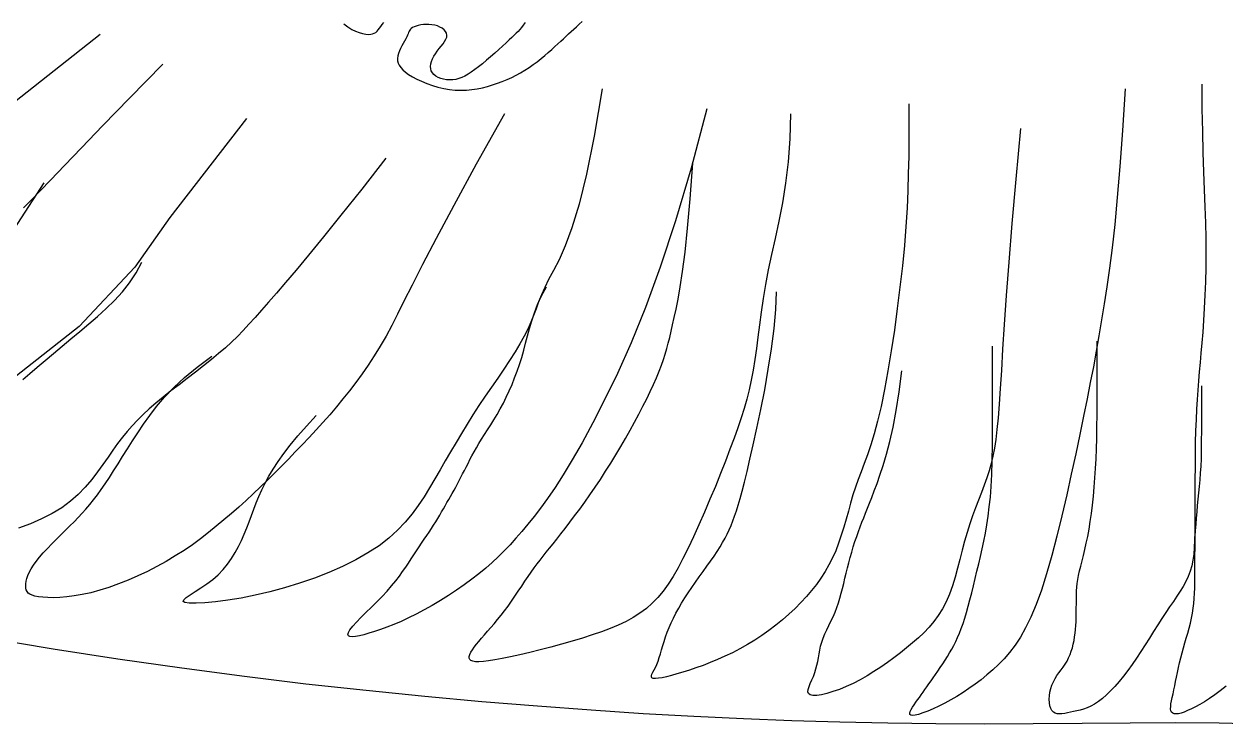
# Model space of a CAD drawing. Extents: x 438 to 4679, y 3545 to 7651.
# Drawn here: x 1321.4 to 1458.9, y 6093.9 to 6174 of the extents above; entities that cross this region are included whole.
import ezdxf

# ---------------------------------------------------------------- set-up
doc = ezdxf.new("R2010")
doc.units = 0
doc.header["$MEASUREMENT"] = 0
for name, color, linetype in [('3', 3, 'CONTINUOUS'), ('4', 4, 'CONTINUOUS'), ('7', 7, 'CONTINUOUS')]:
    doc.layers.add(name, color=color, linetype=linetype)

# ---------------------------------------------------------------- blocks, each defined once
blk = doc.blocks.new('风筝-01')
at = {"layer": '3'}
for points in [[(4.7019, 5.3558), (4.706, 5.3514), (4.7101, 5.3478), (4.7141, 5.3451), (4.718, 5.343), (4.7216, 5.3415), (4.7249, 5.3407), (4.7277, 5.3403), (4.7301, 5.3405), (4.7321, 5.3411), (4.7339, 5.3421), (4.7354, 5.3434), (4.7368, 5.3452), (4.7381, 5.3472), (4.7394, 5.3495), (4.7408, 5.3521), (4.7422, 5.3549), (4.7438, 5.3579)], [(4.8928, 5.3578), (4.8908, 5.354), (4.889, 5.3506), (4.8872, 5.3476), (4.8854, 5.3448), (4.8835, 5.342), (4.8813, 5.3391), (4.8789, 5.3358), (4.876, 5.3321), (4.8727, 5.3279), (4.869, 5.3231), (4.865, 5.318), (4.8608, 5.3126), (4.8564, 5.3073), (4.8521, 5.302), (4.8478, 5.2969), (4.8437, 5.2922), (4.8398, 5.2881), (4.8361, 5.2844), (4.8327, 5.2813), (4.8293, 5.2786), (4.8261, 5.2765), (4.8229, 5.2749), (4.8197, 5.2737), (4.8165, 5.2731), (4.8133, 5.2729), (4.81, 5.2732), (4.8069, 5.2739), (4.8039, 5.275), (4.8012, 5.2766), (4.7987, 5.2785), (4.7967, 5.2808), (4.7951, 5.2834), (4.794, 5.2863), (4.7934, 5.2895), (4.7933, 5.2929), (4.7936, 5.2965), (4.7943, 5.3002), (4.7954, 5.304), (4.7967, 5.3079), (4.7984, 5.3117), (4.8003, 5.3155), (4.8023, 5.3193), (4.8044, 5.3229), (4.8063, 5.3265), (4.808, 5.3299), (4.8094, 5.3332), (4.8102, 5.3364), (4.8105, 5.3394), (4.8101, 5.3423), (4.8091, 5.3449), (4.8075, 5.3473), (4.8055, 5.3495), (4.8031, 5.3513), (4.8004, 5.3529), (4.7976, 5.3541), (4.7946, 5.3548), (4.7915, 5.3552), (4.7885, 5.3553), (4.7856, 5.355), (4.7829, 5.3544), (4.7803, 5.3537), (4.7779, 5.3527), (4.7759, 5.3516), (4.7742, 5.3505), (4.7729, 5.3493), (4.7719, 5.348), (4.7712, 5.3467), (4.7706, 5.3451), (4.7701, 5.3434), (4.7696, 5.3414), (4.769, 5.3392), (4.7681, 5.3366), (4.7671, 5.3337), (4.7658, 5.3305), (4.7644, 5.3271), (4.763, 5.3234), (4.7616, 5.3197), (4.7604, 5.3159), (4.7594, 5.3121), (4.7587, 5.3084), (4.7584, 5.3048), (4.7585, 5.3013), (4.7591, 5.2979), (4.7602, 5.2945), (4.7618, 5.2912), (4.764, 5.2878), (4.7667, 5.2845), (4.7701, 5.2811), (4.7741, 5.2776), (4.7787, 5.2741), (4.7838, 5.2708), (4.7893, 5.2676), (4.7951, 5.2647), (4.801, 5.2622), (4.8071, 5.2602), (4.8131, 5.2587), (4.8191, 5.2578), (4.825, 5.2575), (4.8309, 5.2578), (4.8366, 5.2585), (4.8422, 5.2597), (4.8478, 5.2613), (4.8532, 5.2632), (4.8585, 5.2654), (4.8637, 5.2678), (4.8688, 5.2704), (4.8738, 5.2733), (4.8787, 5.2764), (4.8834, 5.2798), (4.8881, 5.2834), (4.8926, 5.2872), (4.897, 5.2912), (4.9013, 5.2955), (4.9055, 5.2999), (4.9096, 5.3045), (4.9135, 5.309), (4.9172, 5.3136), (4.9208, 5.3181), (4.9242, 5.3224), (4.9274, 5.3265), (4.9303, 5.3304), (4.9332, 5.334), (4.9359, 5.3376), (4.9386, 5.341), (4.9412, 5.3445), (4.944, 5.348), (4.9468, 5.3517), (4.9498, 5.3556), (4.9529, 5.3597)], [(5.6312, 4.3736), (5.6251, 4.3667), (5.6193, 4.3606), (5.6138, 4.3552), (5.6085, 4.3504), (5.6036, 4.3464), (5.599, 4.3429), (5.5947, 4.3399), (5.5907, 4.3374), (5.5871, 4.3353), (5.5839, 4.3338), (5.581, 4.3328), (5.5786, 4.3324), (5.5766, 4.3327), (5.575, 4.3335), (5.5738, 4.335), (5.5731, 4.3372), (5.5728, 4.34), (5.5729, 4.3434), (5.5732, 4.3474), (5.5738, 4.3519), (5.5745, 4.3568), (5.5754, 4.3622), (5.5763, 4.368), (5.5772, 4.3741), (5.5781, 4.3806), (5.5791, 4.3872), (5.5801, 4.3941), (5.5812, 4.4012), (5.5823, 4.4084), (5.5835, 4.4157), (5.5849, 4.423), (5.5863, 4.4304), (5.5878, 4.4377), (5.5893, 4.445), (5.5908, 4.4524), (5.5923, 4.4597), (5.5936, 4.467), (5.5949, 4.4744), (5.5959, 4.4817), (5.5967, 4.4891), (5.5973, 4.4964), (5.5977, 4.5039), (5.598, 4.5114), (5.5982, 4.519), (5.5983, 4.5268), (5.5983, 4.5347), (5.5983, 4.5428), (5.5983, 4.5512), (5.5983, 4.5598), (5.5984, 4.5685), (5.5985, 4.5774), (5.5986, 4.5864), (5.5988, 4.5955), (5.5991, 4.6046), (5.5996, 4.6138), (5.6001, 4.6229), (5.6007, 4.6321), (5.6013, 4.6414), (5.602, 4.6508), (5.6027, 4.6602), (5.6033, 4.6698), (5.6039, 4.6796), (5.6044, 4.6896), (5.6049, 4.6999), (5.6052, 4.7109), (5.6054, 4.7231), (5.6055, 4.737), (5.6056, 4.753), (5.6057, 4.7718), (5.6057, 4.7937), (5.6057, 4.8192)], [(4.4451, 5.3401), (4.3128, 5.1933)], [(4.5112, 5.2961), (4.4762, 5.246), (4.4479, 5.205), (4.4253, 5.172), (4.4074, 5.1457), (4.3933, 5.1248), (4.382, 5.1083), (4.3727, 5.0948), (4.3643, 5.0833)], [(4.9739, 5.2594), (4.9657, 5.1896), (4.9576, 5.1332), (4.9497, 5.0884), (4.9421, 5.0535), (4.935, 5.0266), (4.9285, 5.0061), (4.9227, 4.9901), (4.9176, 4.9769), (4.9135, 4.965), (4.91, 4.9539), (4.907, 4.9435), (4.9043, 4.9334), (4.9017, 4.9234), (4.8989, 4.9135), (4.8957, 4.9032), (4.8919, 4.8926), (4.8874, 4.8812), (4.8822, 4.8693), (4.8765, 4.8568), (4.8703, 4.8439), (4.8639, 4.8307), (4.8573, 4.8172), (4.8507, 4.8036), (4.8442, 4.7898), (4.8379, 4.7761), (4.8317, 4.7623), (4.8258, 4.7486), (4.82, 4.735), (4.8143, 4.7214), (4.8087, 4.7078), (4.8032, 4.6944), (4.7977, 4.681), (4.7921, 4.6678), (4.7864, 4.6547), (4.7803, 4.6418), (4.7738, 4.6292), (4.7665, 4.6169), (4.7584, 4.6048), (4.7492, 4.5932), (4.7389, 4.582), (4.7272, 4.5712), (4.7144, 4.561), (4.7005, 4.5513), (4.6859, 4.5422), (4.6708, 4.5339), (4.6552, 4.5263), (4.6395, 4.5195), (4.6238, 4.5135), (4.6084, 4.5085), (4.5935, 4.5043), (4.5795, 4.5011), (4.5667, 4.4987), (4.5555, 4.4972), (4.5462, 4.4965), (4.539, 4.4966), (4.5344, 4.4976), (4.5326, 4.4994), (4.5332, 4.5019), (4.5358, 4.5052), (4.5399, 4.5092), (4.5453, 4.5139), (4.5513, 4.5193), (4.5576, 4.5253), (4.5638, 4.5318), (4.5695, 4.539), (4.5747, 4.5467), (4.5793, 4.5547), (4.5836, 4.5632), (4.5874, 4.5719), (4.5908, 4.5808), (4.594, 4.5899), (4.5969, 4.5991), (4.5995, 4.6083), (4.602, 4.6175), (4.6045, 4.6267), (4.607, 4.6361), (4.6096, 4.6455), (4.6124, 4.6551), (4.6155, 4.6649), (4.6189, 4.6749), (4.6228, 4.6851), (4.6273, 4.6957), (4.6325, 4.7068), (4.6385, 4.7186), (4.6454, 4.7312), (4.6533, 4.7447), (4.6624, 4.7593), (4.6728, 4.7752)], [(5.5249, 5.2594), (5.5221, 5.1978), (5.5194, 5.1445), (5.5166, 5.0985), (5.5139, 5.0586), (5.5111, 5.024), (5.5083, 4.9935), (5.5056, 4.9661), (5.5028, 4.9408), (5.5001, 4.9168), (5.4973, 4.8935), (5.4944, 4.8704), (5.4914, 4.8474), (5.4882, 4.8239), (5.4848, 4.7996), (5.4811, 4.7741), (5.4771, 4.747), (5.4728, 4.7182), (5.4682, 4.6881), (5.4634, 4.6573), (5.4583, 4.6265), (5.4531, 4.5963), (5.4477, 4.5674), (5.4422, 4.5404), (5.4367, 4.5159), (5.4312, 4.4946), (5.4257, 4.4761), (5.4201, 4.4601), (5.4145, 4.4463), (5.4089, 4.4343), (5.4032, 4.4238), (5.3973, 4.4144), (5.3914, 4.4059), (5.3854, 4.3979), (5.3793, 4.3903), (5.3731, 4.3831), (5.3668, 4.3764), (5.3604, 4.3701), (5.3541, 4.3641), (5.3477, 4.3585), (5.3412, 4.3533), (5.3348, 4.3485), (5.3285, 4.344), (5.3225, 4.3401), (5.3169, 4.3367), (5.3118, 4.3339), (5.3073, 4.3318), (5.3036, 4.3305), (5.3008, 4.3301), (5.299, 4.3305), (5.2981, 4.3318), (5.298, 4.3337), (5.2985, 4.3362), (5.2996, 4.3392), (5.301, 4.3425), (5.3027, 4.346), (5.3045, 4.3497), (5.3063, 4.3533), (5.3082, 4.357), (5.3101, 4.3608), (5.312, 4.3646), (5.314, 4.3686), (5.316, 4.3727), (5.3182, 4.377), (5.3204, 4.3814), (5.3228, 4.3861), (5.3252, 4.391), (5.3277, 4.3961), (5.3302, 4.4013), (5.3327, 4.4066), (5.3352, 4.4121), (5.3377, 4.4175), (5.34, 4.423), (5.3422, 4.4285), (5.3444, 4.4341), (5.3464, 4.4399), (5.3484, 4.4459), (5.3503, 4.4523), (5.3522, 4.4591), (5.3541, 4.4665), (5.3559, 4.4744), (5.3578, 4.483), (5.3596, 4.4921), (5.3614, 4.5018), (5.3633, 4.512), (5.3651, 4.5224), (5.3669, 4.5332), (5.3688, 4.5441), (5.3706, 4.5551), (5.3724, 4.5661), (5.3742, 4.5773), (5.376, 4.5887), (5.3777, 4.6005), (5.3792, 4.6128), (5.3806, 4.6257), (5.3818, 4.6395), (5.3829, 4.6541), (5.3837, 4.6699), (5.3843, 4.6875), (5.3847, 4.7078), (5.385, 4.7316), (5.3852, 4.7597), (5.3853, 4.7929), (5.3853, 4.832), (5.3853, 4.8779)], [(5.6057, 5.2667), (5.6058, 5.2299), (5.6063, 5.1961), (5.6069, 5.165), (5.6076, 5.1363), (5.6083, 5.1096), (5.609, 5.0846), (5.6096, 5.0609), (5.61, 5.0381), (5.61, 5.0159), (5.6099, 4.9944), (5.6095, 4.9736), (5.609, 4.9535), (5.6083, 4.9344), (5.6075, 4.9161), (5.6066, 4.8989), (5.6057, 4.8828), (5.6048, 4.8677), (5.6039, 4.8535), (5.603, 4.8398), (5.6022, 4.8264), (5.6014, 4.8129), (5.6007, 4.799), (5.6001, 4.7845), (5.5996, 4.7691), (5.5991, 4.7524), (5.5988, 4.7349), (5.5986, 4.7168), (5.5985, 4.6984), (5.5984, 4.6802), (5.5983, 4.6624), (5.5983, 4.6455), (5.5983, 4.6297), (5.5983, 4.6153), (5.5982, 4.6022), (5.5981, 4.5903), (5.5977, 4.5795), (5.5971, 4.5696), (5.5963, 4.5605), (5.595, 4.5521), (5.5934, 4.5441), (5.5914, 4.5364), (5.5889, 4.529), (5.586, 4.5217), (5.5829, 4.5144), (5.5794, 4.507), (5.5757, 4.4994), (5.5718, 4.4914), (5.5677, 4.4829), (5.5635, 4.474), (5.5592, 4.4645), (5.5549, 4.4548), (5.5504, 4.4449), (5.5459, 4.4349), (5.5414, 4.425), (5.5368, 4.4153), (5.5322, 4.4059), (5.5276, 4.397), (5.5231, 4.3885), (5.5185, 4.3806), (5.514, 4.3733), (5.5096, 4.3667), (5.5052, 4.3607), (5.5009, 4.3554), (5.4967, 4.3509), (5.4926, 4.3471), (5.4887, 4.3441), (5.4848, 4.3417), (5.4811, 4.3397), (5.4775, 4.3382), (5.474, 4.337), (5.4706, 4.3359), (5.4673, 4.335), (5.4642, 4.3341), (5.4612, 4.3333), (5.4583, 4.3327), (5.4557, 4.3325), (5.4533, 4.3328), (5.4511, 4.3336), (5.4493, 4.3351), (5.4477, 4.3374), (5.4465, 4.3406), (5.4457, 4.3446), (5.4452, 4.3491), (5.445, 4.3541), (5.4452, 4.3594), (5.4457, 4.3648), (5.4465, 4.3701), (5.4477, 4.3753), (5.4493, 4.3802), (5.4511, 4.3848), (5.4531, 4.3892), (5.4552, 4.3935), (5.4574, 4.3977), (5.4596, 4.402), (5.4617, 4.4063), (5.4637, 4.4108), (5.4654, 4.4155), (5.4669, 4.4204), (5.4682, 4.4255), (5.4693, 4.4307), (5.4703, 4.436), (5.4711, 4.4414), (5.4717, 4.4469), (5.4722, 4.4524), (5.4726, 4.4579), (5.4729, 4.4634), (5.4732, 4.4688), (5.4733, 4.4742), (5.4734, 4.4796), (5.4734, 4.4849), (5.4734, 4.4901), (5.4735, 4.4952), (5.4735, 4.5002), (5.4735, 4.5051), (5.4736, 4.5101), (5.4738, 4.5152), (5.474, 4.5204), (5.4745, 4.5259), (5.4751, 4.5318), (5.4759, 4.538), (5.4769, 4.5446), (5.4781, 4.5518), (5.4795, 4.5594), (5.4809, 4.5676), (5.4825, 4.5764), (5.484, 4.5858), (5.4855, 4.5958), (5.4869, 4.6064), (5.4882, 4.6178), (5.4894, 4.6297), (5.4905, 4.6422), (5.4915, 4.6553), (5.4924, 4.6687), (5.4931, 4.6825), (5.4937, 4.6966), (5.4943, 4.711), (5.4947, 4.7256), (5.495, 4.741), (5.4952, 4.7579), (5.4953, 4.7768), (5.4954, 4.7983), (5.4955, 4.8232), (5.4955, 4.8519), (5.4955, 4.8852)], [(5.0841, 5.23), (5.0676, 5.1419), (5.0513, 5.0639), (5.0352, 4.9953), (5.0196, 4.9352), (5.0045, 4.8829), (4.9901, 4.8375), (4.9766, 4.7982), (4.9642, 4.7642), (4.9528, 4.7347), (4.9424, 4.7092), (4.933, 4.6872), (4.9244, 4.6683), (4.9164, 4.652), (4.9091, 4.6378), (4.9022, 4.6252), (4.8956, 4.6138), (4.8893, 4.6031), (4.8831, 4.593), (4.877, 4.5835), (4.8708, 4.5743), (4.8645, 4.5656), (4.8581, 4.557), (4.8513, 4.5487), (4.8442, 4.5404), (4.8366, 4.5322), (4.8287, 4.524), (4.8205, 4.516), (4.812, 4.5082), (4.8035, 4.5006), (4.7949, 4.4935), (4.7864, 4.4867), (4.7781, 4.4805), (4.7699, 4.4748), (4.7621, 4.4697), (4.7545, 4.4651), (4.7473, 4.4611), (4.7405, 4.4576), (4.7342, 4.4545), (4.7283, 4.452), (4.723, 4.4499), (4.7182, 4.4483), (4.7141, 4.4473), (4.7108, 4.4469), (4.7083, 4.4472), (4.7067, 4.4483), (4.7061, 4.4503), (4.7066, 4.4532), (4.7083, 4.4573), (4.7112, 4.4624), (4.7151, 4.4685), (4.7198, 4.4753), (4.7251, 4.4828), (4.7308, 4.4906), (4.7365, 4.4987), (4.7422, 4.5068), (4.7475, 4.5147), (4.7522, 4.5224), (4.7565, 4.5297), (4.7603, 4.5367), (4.7638, 4.5435), (4.767, 4.55), (4.77, 4.5563), (4.7728, 4.5625), (4.7756, 4.5685), (4.7784, 4.5744), (4.7811, 4.5802), (4.7838, 4.5859), (4.7865, 4.5915), (4.7891, 4.5969), (4.7916, 4.6022), (4.7941, 4.6074), (4.7964, 4.6125), (4.7987, 4.6175), (4.8008, 4.6224), (4.8029, 4.6272), (4.8048, 4.632), (4.8068, 4.6366), (4.8087, 4.6413), (4.8105, 4.6459), (4.8123, 4.6504), (4.8142, 4.655), (4.816, 4.6596), (4.8179, 4.6643), (4.8197, 4.6689), (4.8215, 4.6737), (4.8234, 4.6785), (4.8252, 4.6834), (4.827, 4.6884), (4.8289, 4.6935), (4.8307, 4.6987), (4.8327, 4.7041), (4.8347, 4.7096), (4.8368, 4.7153), (4.8391, 4.7212), (4.8415, 4.7273), (4.8442, 4.7336), (4.847, 4.7401), (4.8501, 4.7469), (4.8533, 4.7539), (4.8566, 4.7613), (4.8599, 4.7689), (4.8633, 4.7768), (4.8666, 4.785), (4.8699, 4.7935), (4.873, 4.8024), (4.8761, 4.8116), (4.879, 4.8211), (4.8817, 4.8308), (4.8844, 4.8408), (4.8868, 4.8509), (4.8892, 4.8613), (4.8913, 4.8718), (4.8933, 4.8824), (4.8953, 4.8932), (4.8974, 4.9042), (4.8998, 4.9156), (4.9026, 4.9274), (4.906, 4.9397), (4.9102, 4.9525), (4.9152, 4.9659)], [(5.2972, 5.2374), (5.2971, 5.2105), (5.2971, 5.1846), (5.2969, 5.1592), (5.2965, 5.134), (5.296, 5.1086), (5.2951, 5.0826), (5.2939, 5.0555), (5.2923, 5.0271), (5.2902, 4.9969), (5.2877, 4.9656), (5.2849, 4.9337), (5.2819, 4.9019), (5.2785, 4.8708), (5.275, 4.8412), (5.2714, 4.8136), (5.2678, 4.7886), (5.2641, 4.7668), (5.2605, 4.7479), (5.2569, 4.7314), (5.2534, 4.7168), (5.25, 4.7037), (5.2468, 4.6916), (5.2437, 4.6802), (5.2408, 4.6688), (5.2382, 4.6572), (5.2357, 4.6453), (5.2333, 4.6333), (5.2309, 4.6213), (5.2284, 4.6093), (5.2259, 4.5974), (5.2231, 4.5859), (5.22, 4.5746), (5.2166, 4.5639), (5.2129, 4.5535), (5.2088, 4.5435), (5.2044, 4.5338), (5.1997, 4.5245), (5.1945, 4.5153), (5.1891, 4.5064), (5.1833, 4.4976), (5.1772, 4.489), (5.1707, 4.4805), (5.164, 4.4722), (5.157, 4.4641), (5.1497, 4.4564), (5.1423, 4.4489), (5.1347, 4.4419), (5.127, 4.4352), (5.1191, 4.4291), (5.1112, 4.4233), (5.1033, 4.418), (5.0955, 4.4131), (5.0877, 4.4086), (5.0802, 4.4045), (5.0728, 4.4007), (5.0658, 4.3973), (5.0591, 4.3943), (5.0528, 4.3917), (5.047, 4.3894), (5.0417, 4.3876), (5.0371, 4.3862), (5.0332, 4.3853), (5.0301, 4.3849), (5.0278, 4.3851), (5.0264, 4.3859), (5.0258, 4.3872), (5.0259, 4.389), (5.0264, 4.3914), (5.0274, 4.3943), (5.0287, 4.3977), (5.0301, 4.4015), (5.0315, 4.4059), (5.0328, 4.4107), (5.0341, 4.4159), (5.0353, 4.4215), (5.0365, 4.4275), (5.0378, 4.4337), (5.0392, 4.4401), (5.0408, 4.4468), (5.0425, 4.4536), (5.0445, 4.4605), (5.0466, 4.4676), (5.049, 4.4747), (5.0517, 4.482), (5.0546, 4.4894), (5.0577, 4.4969), (5.061, 4.5045), (5.0645, 4.5123), (5.0683, 4.5201), (5.0723, 4.528), (5.0763, 4.5359), (5.0803, 4.5438), (5.0843, 4.5515), (5.0881, 4.559), (5.0918, 4.5664), (5.0952, 4.5734), (5.0982, 4.5801), (5.1009, 4.5866), (5.1034, 4.593), (5.1057, 4.5992), (5.1078, 4.6056), (5.1098, 4.6121), (5.1117, 4.6189), (5.1135, 4.626), (5.1154, 4.6336), (5.1173, 4.6421), (5.1193, 4.6518), (5.1215, 4.6631), (5.1239, 4.6763), (5.1266, 4.6919), (5.1296, 4.7103), (5.1331, 4.7318), (5.137, 4.7565), (5.1411, 4.784), (5.1452, 4.8133), (5.149, 4.8436), (5.1524, 4.8741), (5.1551, 4.904), (5.1569, 4.9324), (5.1576, 4.9586)], [(4.8711, 5.2227), (4.8414, 5.1478), (4.8176, 5.0868), (4.799, 5.0378), (4.7846, 4.9991), (4.7737, 4.9686), (4.7652, 4.9447), (4.7584, 4.9252), (4.7524, 4.9084), (4.7463, 4.8928), (4.7402, 4.8779), (4.7339, 4.8636), (4.7276, 4.8499), (4.7211, 4.8367), (4.7145, 4.824), (4.7078, 4.8117), (4.7009, 4.7996), (4.694, 4.7878), (4.687, 4.7762), (4.6798, 4.7648), (4.6726, 4.7536), (4.6654, 4.7426), (4.6581, 4.7317), (4.6507, 4.721), (4.6434, 4.7104), (4.636, 4.6999), (4.6287, 4.6895), (4.6213, 4.6792), (4.6139, 4.6691), (4.6064, 4.6591), (4.5988, 4.6491), (4.5912, 4.6393), (4.5834, 4.6297), (4.5755, 4.6201), (4.5675, 4.6107), (4.5593, 4.6014), (4.551, 4.5924), (4.5423, 4.5835), (4.5335, 4.575), (4.5243, 4.5667), (4.5148, 4.5587), (4.505, 4.5511), (4.495, 4.5439), (4.4848, 4.5372), (4.4746, 4.5309), (4.4644, 4.5253), (4.4544, 4.5202), (4.4447, 4.5159), (4.4353, 4.5123), (4.4263, 4.5095), (4.4179, 4.5074), (4.41, 4.5059), (4.4027, 4.5051), (4.396, 4.5048), (4.39, 4.5049), (4.3847, 4.5054), (4.3802, 4.5062), (4.3764, 4.5072), (4.3734, 4.5085), (4.3711, 4.51), (4.3693, 4.5118), (4.3681, 4.5139), (4.3673, 4.5163), (4.3668, 4.519), (4.3667, 4.5221), (4.3668, 4.5254), (4.3672, 4.5292), (4.3679, 4.5332), (4.369, 4.5377), (4.3705, 4.5424), (4.3724, 4.5475), (4.3748, 4.553), (4.3777, 4.5587), (4.3812, 4.5649), (4.3852, 4.5713), (4.3895, 4.5779), (4.3941, 4.5846), (4.3989, 4.5914), (4.4037, 4.5981), (4.4085, 4.6048), (4.4132, 4.6113), (4.4177, 4.6176), (4.422, 4.6239), (4.4262, 4.6301), (4.4302, 4.6364), (4.4342, 4.6429), (4.4382, 4.6498), (4.4422, 4.6572), (4.4463, 4.6651), (4.4505, 4.6737), (4.4548, 4.6829), (4.4593, 4.6928), (4.464, 4.7032), (4.4688, 4.7141), (4.4739, 4.7255), (4.4793, 4.7373), (4.4849, 4.7495), (4.4908, 4.762), (4.4973, 4.775), (4.5046, 4.7884), (4.5129, 4.8022), (4.5227, 4.8166), (4.534, 4.8315), (4.5472, 4.847), (4.5626, 4.8632)], [(5.1723, 5.2227), (5.1716, 5.1857), (5.1699, 5.1515), (5.1672, 5.1199), (5.1639, 5.0906), (5.1601, 5.0633), (5.1563, 5.0378), (5.1525, 5.0137), (5.149, 4.991), (5.1461, 4.9692), (5.1436, 4.9484), (5.1415, 4.9286), (5.1397, 4.9096), (5.138, 4.8915), (5.1365, 4.8743), (5.1348, 4.858), (5.1331, 4.8424), (5.1311, 4.8276), (5.1289, 4.8134), (5.1264, 4.7995), (5.1236, 4.7856), (5.1205, 4.7714), (5.1169, 4.7568), (5.113, 4.7414), (5.1086, 4.725), (5.1038, 4.7075), (5.0986, 4.689), (5.0932, 4.67), (5.0875, 4.6508), (5.0817, 4.6316), (5.0759, 4.6129), (5.0702, 4.595), (5.0645, 4.5783), (5.0591, 4.563), (5.0539, 4.5491), (5.0487, 4.5364), (5.0434, 4.525), (5.0381, 4.5146), (5.0325, 4.5052), (5.0267, 4.4967), (5.0205, 4.489), (5.0138, 4.482), (5.0067, 4.4756), (4.9991, 4.4697), (4.9909, 4.4643), (4.9823, 4.4592), (4.9731, 4.4543), (4.9634, 4.4496), (4.9531, 4.445), (4.9423, 4.4405), (4.9312, 4.436), (4.9198, 4.4316), (4.9086, 4.4275), (4.8976, 4.4236), (4.8872, 4.4201), (4.8775, 4.417), (4.8687, 4.4145), (4.861, 4.4125), (4.8544, 4.411), (4.8488, 4.4101), (4.8442, 4.4097), (4.8405, 4.4099), (4.8377, 4.4105), (4.8357, 4.4116), (4.8344, 4.4132), (4.8338, 4.4153), (4.8338, 4.4178), (4.8345, 4.4207), (4.8356, 4.4239), (4.8372, 4.4275), (4.8392, 4.4315), (4.8415, 4.4357), (4.8442, 4.4401), (4.847, 4.4448), (4.8501, 4.4498), (4.8533, 4.455), (4.8567, 4.4605), (4.8602, 4.4662), (4.8638, 4.4723), (4.8674, 4.4787), (4.8711, 4.4854), (4.8748, 4.4924), (4.8784, 4.4997), (4.8821, 4.5071), (4.8856, 4.5146), (4.8892, 4.522), (4.8926, 4.5292), (4.896, 4.5362), (4.8993, 4.5428), (4.9024, 4.5491), (4.9055, 4.555), (4.9086, 4.5607), (4.9118, 4.5664), (4.9151, 4.5722), (4.9185, 4.5783), (4.9222, 4.5847), (4.9262, 4.5918), (4.9305, 4.5994), (4.9351, 4.6077), (4.94, 4.6167), (4.945, 4.6261), (4.9503, 4.6361), (4.9556, 4.6466), (4.9611, 4.6575), (4.9666, 4.6688), (4.9721, 4.6804), (4.9776, 4.6923), (4.983, 4.7044), (4.9883, 4.7166), (4.9935, 4.7289), (4.9986, 4.7412), (5.0035, 4.7534), (5.0082, 4.7654), (5.0127, 4.7772), (5.0169, 4.7887), (5.0209, 4.7999), (5.0246, 4.8108), (5.028, 4.8212), (5.0311, 4.8312), (5.0339, 4.8408), (5.0364, 4.8498), (5.0385, 4.8582), (5.0404, 4.8663), (5.042, 4.8743), (5.0436, 4.8825), (5.0451, 4.8909), (5.0465, 4.9), (5.0481, 4.9098), (5.0499, 4.9207), (5.0518, 4.933), (5.0539, 4.9476), (5.0563, 4.9658), (5.0587, 4.9887), (5.0613, 5.0173), (5.064, 5.0529), (5.0667, 5.0965), (5.0694, 5.1493)], [(4.5993, 5.2154), (4.5185, 5.0686), (4.4818, 4.9953), (4.423, 4.9072), (4.3569, 4.8339), (4.2835, 4.7752), (4.2247, 4.7311), (4.1733, 4.6871), (4.0998, 4.6651), (4.019, 4.6284), (3.9602, 4.6211), (3.9456, 4.6431), (3.9529, 4.6651), (3.9749, 4.6945), (4.0117, 4.7238), (4.0557, 4.7605), (4.1219, 4.7972), (4.1806, 4.8485), (4.2394, 4.8999), (4.2981, 4.9733), (4.3422, 5.0246), (4.3863, 5.12)], [(5.4147, 5.2007), (5.4097, 5.1258), (5.4056, 5.06), (5.4023, 5.0027), (5.3996, 4.953), (5.3975, 4.9102), (5.3958, 4.8734), (5.3945, 4.8419), (5.3933, 4.8149), (5.3921, 4.7917), (5.391, 4.7717), (5.3898, 4.7545), (5.3886, 4.7396), (5.3872, 4.7265), (5.3856, 4.7147), (5.3838, 4.7038), (5.3816, 4.6932), (5.3792, 4.6826), (5.3764, 4.6719), (5.3735, 4.6609), (5.3705, 4.6497), (5.3673, 4.6382), (5.3642, 4.6264), (5.3612, 4.6142), (5.3584, 4.6015), (5.3557, 4.5885), (5.3532, 4.5752), (5.3508, 4.5617), (5.3483, 4.5484), (5.3457, 4.5352), (5.3429, 4.5224), (5.3398, 4.5103), (5.3363, 4.4988), (5.3324, 4.4883), (5.3281, 4.4785), (5.3234, 4.4694), (5.3183, 4.4609), (5.3128, 4.4529), (5.3071, 4.4452), (5.301, 4.4377), (5.2947, 4.4304), (5.2882, 4.423), (5.2814, 4.4158), (5.2745, 4.4087), (5.2675, 4.4018), (5.2603, 4.3952), (5.253, 4.3889), (5.2457, 4.3831), (5.2384, 4.3778), (5.2311, 4.373), (5.2239, 4.3689), (5.2171, 4.3655), (5.2107, 4.3628), (5.2049, 4.3609), (5.2, 4.3599), (5.196, 4.3598), (5.1931, 4.3607), (5.1914, 4.3625), (5.1908, 4.3653), (5.191, 4.3689), (5.1919, 4.373), (5.1932, 4.3777), (5.1948, 4.3828), (5.1965, 4.3882), (5.198, 4.3937), (5.1992, 4.3992), (5.2002, 4.4047), (5.201, 4.4102), (5.2017, 4.4158), (5.2024, 4.4215), (5.2032, 4.4272), (5.2041, 4.433), (5.2053, 4.4389), (5.2069, 4.4449), (5.2087, 4.4511), (5.2107, 4.4573), (5.2128, 4.4637), (5.215, 4.4702), (5.2172, 4.4767), (5.2193, 4.4835), (5.2213, 4.4903), (5.223, 4.4972), (5.2245, 4.5043), (5.2259, 4.5114), (5.2272, 4.5187), (5.2285, 4.5261), (5.2297, 4.5336), (5.2309, 4.5412), (5.2323, 4.549), (5.2337, 4.5568), (5.2352, 4.5647), (5.2369, 4.5726), (5.2385, 4.5804), (5.2403, 4.5882), (5.2421, 4.5957), (5.2439, 4.6031), (5.2457, 4.6101), (5.2476, 4.6168), (5.2495, 4.6235), (5.2514, 4.6302), (5.2535, 4.6374), (5.2557, 4.6451), (5.258, 4.6537), (5.2606, 4.6633), (5.2635, 4.6743), (5.2666, 4.6868), (5.2699, 4.7011), (5.2734, 4.7176), (5.2769, 4.7364), (5.2804, 4.7579), (5.2837, 4.7824), (5.2869, 4.81), (5.2898, 4.8412)], [(4.7462, 5.1567), (4.7207, 5.111), (4.6988, 5.0723), (4.6803, 5.04), (4.6647, 5.0131), (4.6515, 4.9908), (4.6404, 4.9722), (4.6309, 4.9567), (4.6226, 4.9433), (4.6151, 4.9313), (4.6083, 4.9204), (4.6019, 4.9105), (4.5958, 4.9012), (4.5897, 4.8924), (4.5835, 4.8839), (4.577, 4.8754), (4.5699, 4.8669), (4.5623, 4.858), (4.5541, 4.8489), (4.5456, 4.8396), (4.5369, 4.8302), (4.5282, 4.8208), (4.5197, 4.8115), (4.5115, 4.8024), (4.5038, 4.7935), (4.4968, 4.7849), (4.4904, 4.7766), (4.4844, 4.7683), (4.4789, 4.76), (4.4736, 4.7516), (4.4685, 4.7428), (4.4635, 4.7336), (4.4585, 4.7238), (4.4534, 4.7134), (4.448, 4.7025), (4.4423, 4.6914), (4.4362, 4.6801), (4.4295, 4.669), (4.422, 4.6581), (4.4138, 4.6478), (4.4047, 4.6382), (4.3945, 4.6295), (4.3835, 4.6216), (4.3717, 4.6145), (4.3592, 4.6081)], [(4.3637, 4.8286), (4.371, 4.8375), (4.3789, 4.847), (4.3873, 4.8569), (4.396, 4.8673), (4.405, 4.878), (4.4143, 4.8889), (4.4236, 4.8999), (4.4331, 4.9109), (4.4424, 4.9221), (4.4515, 4.9337), (4.4603, 4.9457), (4.4686, 4.9585), (4.4762, 4.9721), (4.4831, 4.9867), (4.4891, 5.0026)]]:
    blk.add_lwpolyline(points, dxfattribs=at)
at = {"layer": '7'}
blk.add_lwpolyline([(5.6652, 4.3175), (5.6238, 4.3186), (5.5784, 4.319), (5.5301, 4.3187), (5.4796, 4.3182), (5.4281, 4.3177), (5.3765, 4.3175), (5.3255, 4.3178), (5.2749, 4.3186), (5.2245, 4.3201), (5.1738, 4.3222), (5.1227, 4.325), (5.0706, 4.3286), (5.0173, 4.3328), (4.9625, 4.3379), (4.9057, 4.3438), (4.8472, 4.3505), (4.787, 4.3583), (4.7252, 4.367), (4.6618, 4.3768), (4.5971, 4.3878), (4.5311, 4.4001), (4.4639, 4.4136), (4.3956, 4.4285), (4.3264, 4.4449)], dxfattribs=at)
blk = doc.blocks.new('风筝6')
at = {"layer": '3', "xscale": 43.42158268029161, "yscale": 30.8572590910693, "zscale": 43.42158268029161}
blk.add_blockref('风筝-01', (-113.843, -21.489), dxfattribs=at)

msp = doc.modelspace()

# ---------------------------------------------------------------- block references
at = {"layer": '4', "xscale": 2.5, "yscale": 2.5, "zscale": 2.5}
msp.add_blockref('风筝6', (1132.2, 5814.54), dxfattribs=at)

doc.saveas('drawing.dxf')
